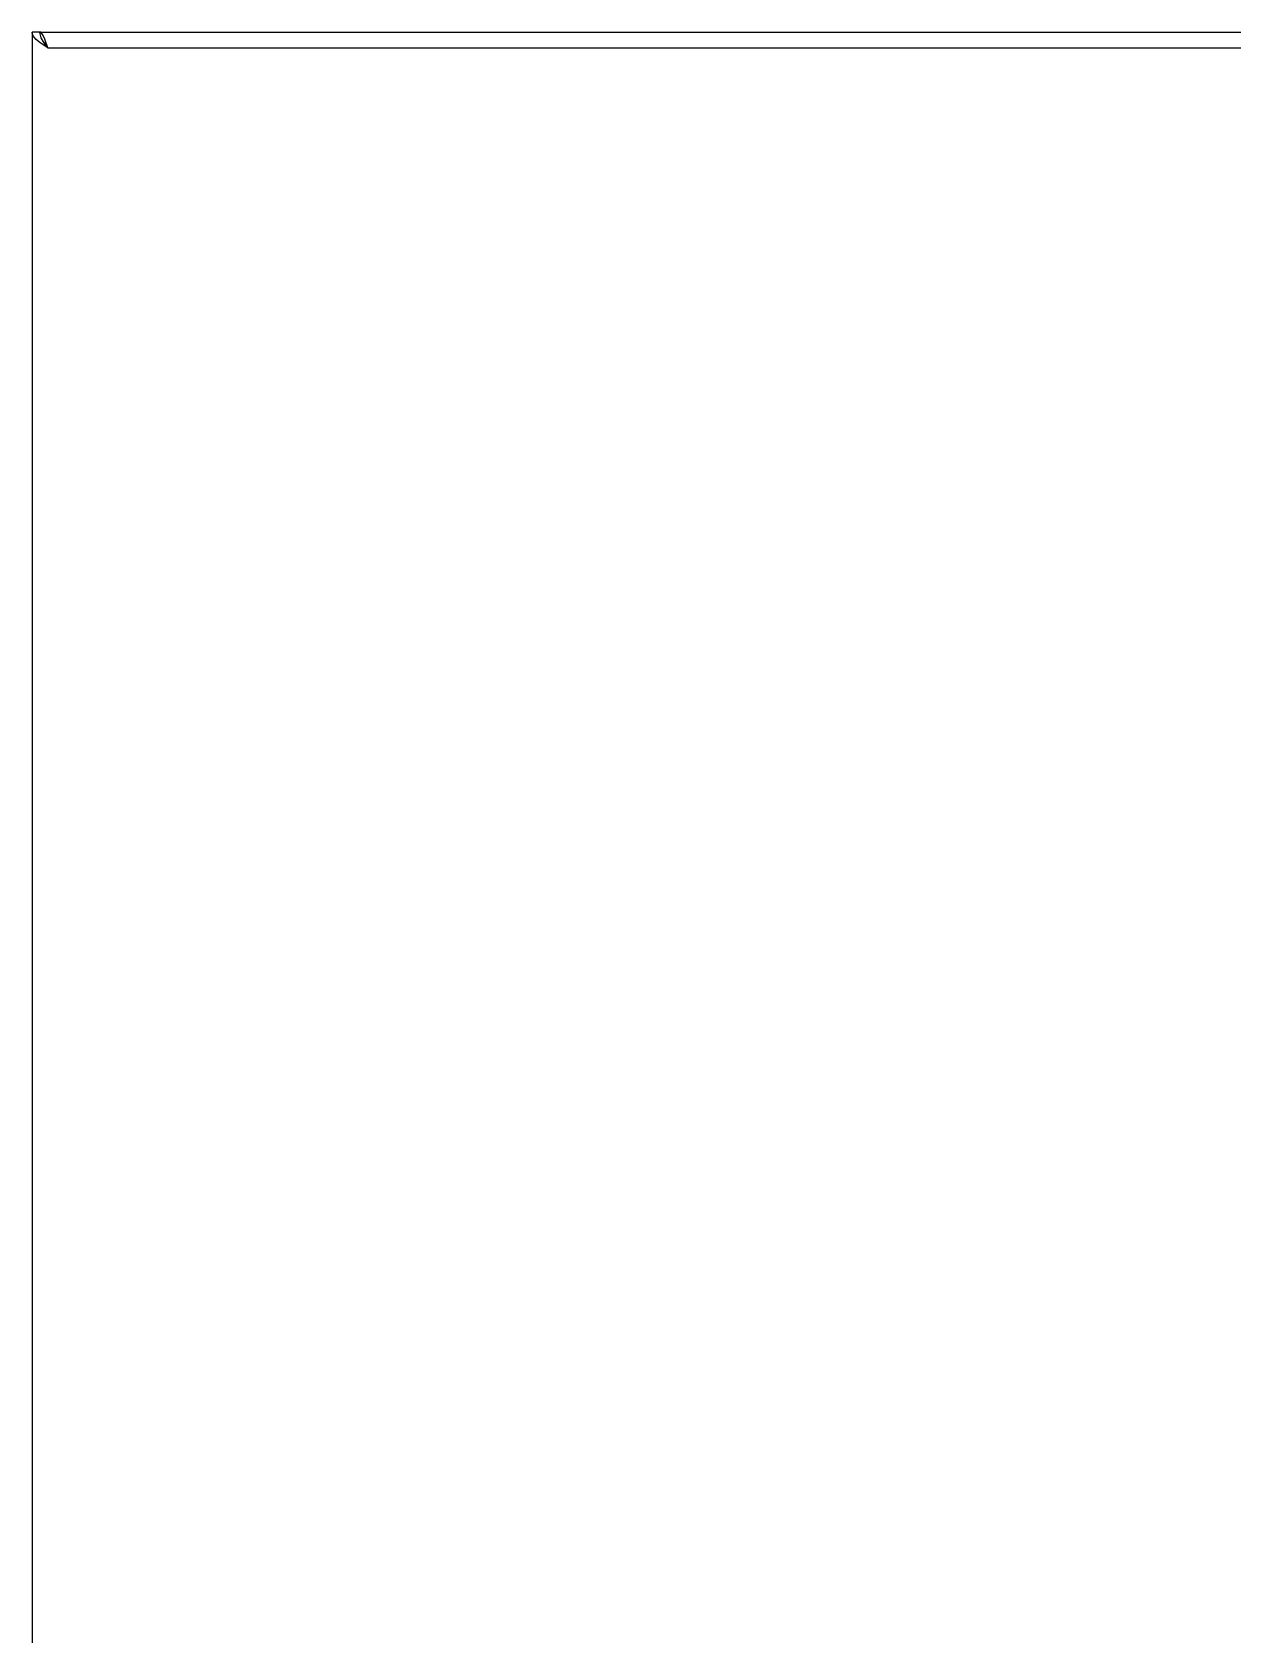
# Model space of a CAD drawing. Extents: x 0 to 420, y 0 to 297.
# Drawn here: x 135.71 to 142.53, y 262.43 to 271.54 of the extents above; entities that cross this region are included whole.
import ezdxf

# ---------------------------------------------------------------- set-up
doc = ezdxf.new("R2010")
doc.units = 0
doc.layers.get('0').update_dxf_attribs({"linetype": 'CONTINUOUS'})

msp = doc.modelspace()

# ---------------------------------------------------------------- linework, layer by layer
at = {"color": 7}
for p, q in [((135.751068, 271.541931), (135.706619, 271.541931)), ((135.706619, 271.541931), (135.706619, 172.353058)), ((135.751068, 271.541931), (144.117737, 271.541931)), ((136.450424, 271.541931), (136.45108, 271.541931)), ((135.795517, 271.453064), (144.117737, 271.453064))]:
    msp.add_line(p, q, dxfattribs=at)
for points in [[(135.795517, 271.453064), (135.753204, 271.48111), (135.730103, 271.499847), (135.717346, 271.513885), (135.709351, 271.527893), (135.706619, 271.541931)], [(135.795517, 271.453064), (135.77121, 271.485809), (135.758301, 271.509186), (135.751678, 271.532593), (135.751068, 271.541931)], [(135.795517, 271.453064), (135.779144, 271.501678), (135.769775, 271.523193), (135.762756, 271.534454), (135.755737, 271.540741), (135.751068, 271.541931)], [(135.795517, 271.453064), (135.7771, 271.47998), (135.769196, 271.488678)]]:
    msp.add_lwpolyline(points, dxfattribs=at)

doc.saveas('drawing.dxf')
